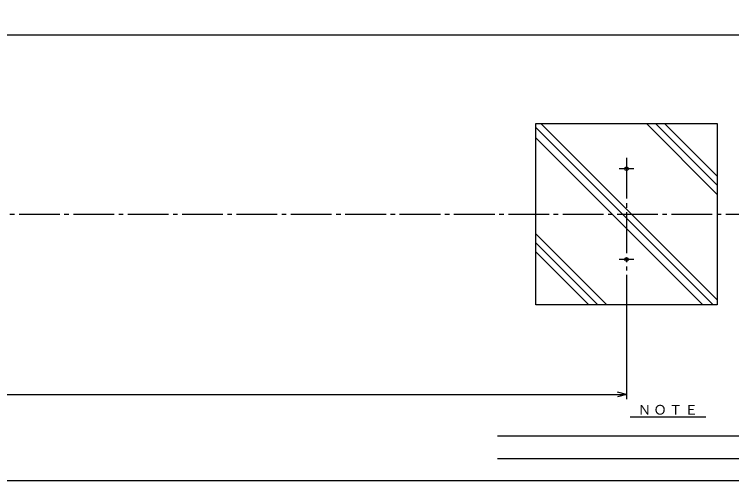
# Model space of a CAD drawing. Units: millimetres, scale not verified. Extents: x -7966 to 7694, y -5537 to 5506.
# Drawn here: x 54 to 3220, y -5537 to -3479 of the extents above; entities that cross this region are included whole.
import ezdxf

# ---------------------------------------------------------------- set-up
doc = ezdxf.new("R2010")
doc.units = ezdxf.units.MM
doc.header["$LTSCALE"] = 20
doc.linetypes.add('CHAIN2', pattern=[12, 9, -1, 1, -1])
doc.layers.add('0-0_1', color=1, linetype='Continuous')
doc.styles.add('ＭＳ ゴシック', font='')
doc.styles.get('ＭＳ ゴシック').set_extended_font_data('MS Gothic')

# ---------------------------------------------------------------- blocks, each defined once
blk = doc.blocks.new('D2')
at = {"layer": '0-0_1', "color": 4}
blk.add_line((11731.59, 2368.78), (2731.59, 2368.78), dxfattribs=at)
blk = doc.blocks.new('D11')
at = {"layer": '0-0_1', "color": 4}
for p, q in [((11166.59, 1310.62), (11166.59, 762.85)), ((11166.59, 782.85), (11126.59, 793.57)), ((3296.59, 782.85), (11166.59, 782.85)), ((11166.59, 782.85), (11126.59, 772.13))]:
    blk.add_line(p, q, dxfattribs=at)

msp = doc.modelspace()

# ---------------------------------------------------------------- linework, layer by layer
at = {"layer": '0-0_1', "color": 2}
for p, q in [((2356.59, -3978.23), (3139.26, -4760.9)), ((2378.08, -3960.9), (3156.59, -4739.41)), ((2843.73, -3960.9), (3156.59, -4273.76)), ((2883.73, -3960.9), (3156.59, -4233.76)), ((2923.73, -3960.9), (3156.59, -4193.76)), ((2356.59, -4024.6), (3092.89, -4760.9)), ((2356.59, -4448.04), (2669.45, -4760.9)), ((2356.59, -4488.04), (2629.45, -4760.9)), ((2356.59, -4528.04), (2589.45, -4760.9))]:
    msp.add_line(p, q, dxfattribs=at)
at = {"layer": '0-0_1', "color": 2, "linetype": 'CHAIN2'}
for p, q in [((2756.59, -4112.76), (2756.59, -4609.38)), ((2787.84, -4160.9), (2723.18, -4160.9)), ((2787.84, -4560.9), (2723.18, -4560.9))]:
    msp.add_line(p, q, dxfattribs=at)
at = {"layer": '0-0_1', "color": 5}
for p, q in [((3106, -5256.45), (2772.8, -5256.45)), ((3676.3, -5341.19), (2186.7, -5341.19)), ((2186.7, -5439.19), (3676.3, -5439.19))]:
    msp.add_line(p, q, dxfattribs=at)
at = {"layer": '0-0_1', "color": 7}
msp.add_lwpolyline([(-7965.7, -5537.19), (7694.3, -5537.19), (7694.3, 5506.01), (-7965.7, 5506.01)], close=True, dxfattribs=at)
at = {"layer": '0-0_1', "color": 2}
msp.add_lwpolyline([(3156.59, -3960.9), (3156.59, -4760.9), (2356.59, -4760.9), (2356.59, -3960.9)], close=True, dxfattribs=at)
at = {"layer": '0-0_1', "color": 2, "linetype": 'CHAIN2'}
msp.add_lwpolyline([(-4355.75, -4360.9), (-3765.35, -4360.9), (3257.3, -4360.9)], dxfattribs=at)
at = {"layer": '0-0_1', "color": 2}
for centre in [(2756.59, -4160.9), (2756.59, -4560.9)]:
    msp.add_circle(centre, 8, dxfattribs=at)

# ---------------------------------------------------------------- block references
at = {"layer": '0-0_1'}
for name in ['D2', 'D11']:
    msp.add_blockref(name, (-8410, -5940), dxfattribs=at)

# ---------------------------------------------------------------- texts
at = {"layer": '0-0_1', "color": 7, "insert": (2806.29, -5246.65), "char_height": 43.11, "attachment_point": 7, "style": 'ＭＳ ゴシック'}
msp.add_mtext('\\T1.17;ＮＯＴＥ', dxfattribs=at)

doc.saveas('drawing.dxf')
